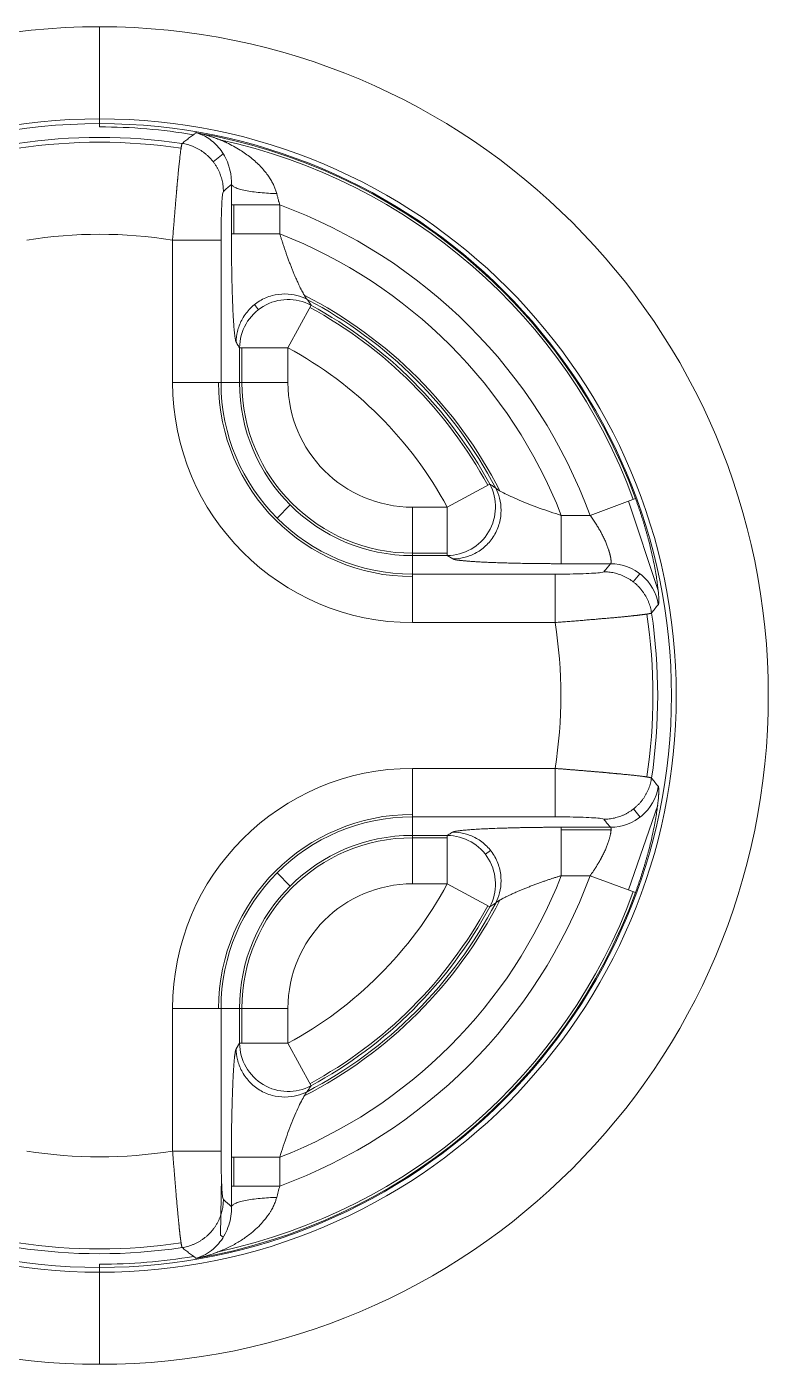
# Model space of a CAD drawing. Header units: millimetres. Extents: x 409 to 1151, y 1574 to 2099.
# Drawn here: x 590.36 to 598.08, y 1933.91 to 1947.83 of the extents above; entities that cross this region are included whole.
import ezdxf

# ---------------------------------------------------------------- set-up
doc = ezdxf.new("R2010")
doc.units = ezdxf.units.MM
doc.layers.add('core', color=7, linetype='Continuous', lineweight=20)

msp = doc.modelspace()

# ---------------------------------------------------------------- linework, layer by layer
at = {"layer": 'core', "linetype": 'Continuous'}
for p, q in [((591.12, 1946.818), (591.12, 1947.826)), ((591.12, 1946.818), (591.12, 1946.784)), ((592.302, 1946.422), (592.406, 1946.504)), ((592.491, 1945.972), (592.491, 1945.671)), ((592.516, 1945.972), (592.516, 1945.671)), ((592.995, 1945.972), (592.995, 1945.671)), ((592.491, 1945.671), (592.995, 1945.671)), ((591.879, 1944.123), (591.879, 1945.607)), ((592.383, 1944.123), (592.383, 1945.607)), ((592.733, 1944.936), (592.772, 1944.882)), ((593.32, 1944.929), (593.08, 1944.486)), ((592.576, 1944.486), (592.576, 1944.123)), ((592.576, 1944.486), (593.08, 1944.486)), ((592.601, 1944.123), (592.601, 1944.486)), ((593.08, 1944.486), (593.08, 1944.123)), ((592.383, 1944.123), (591.879, 1944.123)), ((592.383, 1944.123), (592.576, 1944.123)), ((592.576, 1944.123), (593.08, 1944.123)), ((595.181, 1943.067), (594.738, 1942.827)), ((593.103, 1942.85), (592.966, 1942.714)), ((596.697, 1942.916), (596.224, 1942.742)), ((596.624, 1942.889), (596.933, 1941.96)), ((594.376, 1942.827), (594.738, 1942.827)), ((594.376, 1942.323), (594.376, 1942.827)), ((594.738, 1942.323), (594.738, 1942.827)), ((596.224, 1942.742), (595.924, 1942.742)), ((594.738, 1942.348), (594.376, 1942.348)), ((594.376, 1942.323), (594.738, 1942.323)), ((594.376, 1942.13), (594.376, 1942.323)), ((594.796, 1942.289), (594.738, 1942.323)), ((595.924, 1942.239), (596.437, 1942.239)), ((594.376, 1941.626), (594.376, 1942.13)), ((595.86, 1942.13), (594.376, 1942.13)), ((596.742, 1942.135), (596.674, 1942.049)), ((595.86, 1941.626), (594.376, 1941.626)), ((594.376, 1940.109), (595.86, 1940.109)), ((594.376, 1939.605), (594.376, 1940.109)), ((596.928, 1939.725), (596.623, 1938.846)), ((596.676, 1939.687), (596.745, 1939.602)), ((594.376, 1939.605), (595.86, 1939.605)), ((594.376, 1939.605), (594.376, 1939.412)), ((594.738, 1939.412), (594.376, 1939.412)), ((594.376, 1939.412), (594.376, 1938.908)), ((594.376, 1939.387), (594.738, 1939.387)), ((594.738, 1939.412), (594.738, 1938.908)), ((596.437, 1939.496), (595.924, 1939.496)), ((595.924, 1939.496), (595.924, 1938.992)), ((596.443, 1939.471), (595.924, 1939.471)), ((595.189, 1939.254), (595.135, 1939.215)), ((593.103, 1938.885), (592.966, 1939.021)), ((596.224, 1938.992), (595.924, 1938.992)), ((596.697, 1938.819), (596.224, 1938.992)), ((594.738, 1938.908), (594.376, 1938.908)), ((595.181, 1938.668), (594.738, 1938.908)), ((591.879, 1937.612), (592.383, 1937.612)), ((591.879, 1936.127), (591.879, 1937.612)), ((592.383, 1937.612), (592.576, 1937.612)), ((592.383, 1936.127), (592.383, 1937.612)), ((592.576, 1937.612), (593.08, 1937.612)), ((592.576, 1937.612), (592.576, 1937.249)), ((592.601, 1937.249), (592.601, 1937.612)), ((593.08, 1937.612), (593.08, 1937.249)), ((592.541, 1937.192), (592.576, 1937.249)), ((592.576, 1937.249), (593.08, 1937.249)), ((593.32, 1936.806), (593.08, 1937.249)), ((592.491, 1935.763), (592.491, 1936.064)), ((592.516, 1936.064), (592.516, 1935.763)), ((592.995, 1935.763), (592.995, 1936.064)), ((592.387, 1935.865), (592.379, 1935.252)), ((592.406, 1935.231), (592.379, 1935.252)), ((591.12, 1934.951), (591.12, 1934.916)), ((591.12, 1933.909), (591.12, 1934.916))]:
    msp.add_line(p, q, dxfattribs=at)
for centre, radius, start, end in [((591.12, 1940.867), 6.959, 90, 270), ((591.12, 1940.867), 6.959, 270, 90), ((591.12, 1940.867), 6.001, 90, 270), ((591.12, 1940.867), 5.951, 90, 270), ((591.12, 1940.867), 6.001, 270, 90), ((591.12, 1940.867), 5.951, 270, 90), ((591.12, 1940.867), 5.917, 80.5098, 90), ((591.12, 1940.867), 5.808, 81.5011, 98.4989), ((591.12, 1940.867), 5.758, 81.5364, 98.4636), ((591.12, 1940.867), 5.942, 20.1702, 80.2862), ((591.12, 1940.867), 5.917, 20.1702, 77.7933), ((591.12, 1940.867), 5.438, 20.1701, 69.8298), ((591.12, 1940.867), 4.8, 80.9044, 99.0956), ((591.12, 1940.867), 5.157, 21.3215, 68.6785), ((591.12, 1940.867), 4.678, 27.0737, 62.927), ((591.12, 1940.867), 4.653, 27.6442, 62.3558), ((591.12, 1940.867), 4.593, 28.441, 61.559), ((591.12, 1940.867), 4.618, 28.441, 61.559), ((591.12, 1940.867), 4.115, 28.441, 61.559), ((594.376, 1944.123), 2.497, 180, 270), ((594.376, 1944.123), 2.018, 180, 270), ((594.376, 1944.123), 1.993, 180, 270), ((594.376, 1944.123), 1.8, 180, 270), ((594.376, 1944.123), 1.775, 180, 270), ((594.376, 1944.123), 1.296, 180, 270), ((591.12, 1940.867), 4.8, 350.9044, 9.0956), ((591.12, 1940.867), 5.758, 351.5364, 8.4636), ((591.12, 1940.867), 5.808, 351.5011, 8.4989), ((594.376, 1937.612), 2.497, 90, 180), ((594.376, 1937.612), 2.018, 90, 180), ((594.376, 1937.612), 1.993, 90, 180), ((594.376, 1937.612), 1.8, 90, 180), ((594.376, 1937.612), 1.775, 90, 180), ((591.12, 1940.867), 5.157, 291.3215, 338.6785), ((591.12, 1940.867), 5.438, 290.1702, 339.8298), ((591.12, 1940.867), 5.942, 279.7138, 339.8298), ((591.12, 1940.867), 5.917, 282.2055, 339.8298), ((594.376, 1937.612), 1.296, 90, 180), ((591.12, 1940.867), 4.115, 298.441, 331.559), ((591.12, 1940.867), 4.678, 297.0737, 332.927), ((591.12, 1940.867), 4.653, 297.6442, 332.3558), ((591.12, 1940.867), 4.593, 298.441, 331.559), ((591.12, 1940.867), 4.618, 298.441, 331.559), ((591.12, 1940.867), 4.8, 260.9044, 279.0956), ((591.12, 1940.867), 5.808, 261.5011, 278.4989), ((591.12, 1940.867), 5.758, 261.5364, 278.4636), ((591.12, 1940.867), 5.917, 270, 279.4902)]:
    msp.add_arc(centre, radius, start, end, dxfattribs=at)
for centre, major_axis, ratio, start_param, end_param in [((592.995, 1945.972), (-0.505, 0), 0.000004, 0.052369, 1.570796), ((593.08, 1944.486), (-0.433, -0.258), 0.994797, 3.681093, 5.743685), ((594.738, 1942.827), (0.258, 0.433), 0.994797, 3.681093, 5.743685), ((596.437, 1941.735), (-0.384, 0.327), 0.997643, 4.009004, 5.415774), ((596.437, 1940), (-0.384, -0.327), 0.997643, 0.867412, 2.274181), ((594.738, 1938.908), (-0.258, 0.433), 0.994797, 3.681093, 5.743685), ((593.08, 1937.249), (0.433, -0.258), 0.994797, 3.681093, 5.743685), ((592.995, 1935.763), (0.505, 0), 0.000009, 1.5708, 3.141593)]:
    msp.add_ellipse(centre, major_axis=major_axis, ratio=ratio, start_param=start_param, end_param=end_param, dxfattribs=at)
for points, degree, knots in [([(591.879, 1945.607), (591.879, 1945.613), (591.88, 1945.623), (591.881, 1945.638), (591.883, 1945.654), (591.884, 1945.669), (591.885, 1945.684), (591.886, 1945.7), (591.887, 1945.715), (591.889, 1945.73), (591.89, 1945.745), (591.891, 1945.76), (591.892, 1945.775), (591.894, 1945.79), (591.895, 1945.804), (591.896, 1945.819), (591.897, 1945.833), (591.898, 1945.848), (591.899, 1945.862), (591.901, 1945.877), (591.902, 1945.891), (591.903, 1945.905), (591.904, 1945.919), (591.905, 1945.933), (591.906, 1945.947), (591.908, 1945.96), (591.909, 1945.974), (591.91, 1945.987), (591.911, 1946.001), (591.912, 1946.014), (591.913, 1946.027), (591.914, 1946.04), (591.916, 1946.053), (591.917, 1946.066), (591.918, 1946.078), (591.919, 1946.091), (591.92, 1946.103), (591.921, 1946.115), (591.922, 1946.127), (591.923, 1946.139), (591.924, 1946.151), (591.925, 1946.163), (591.926, 1946.175), (591.927, 1946.186), (591.928, 1946.197), (591.929, 1946.208), (591.93, 1946.219), (591.931, 1946.23), (591.932, 1946.241), (591.933, 1946.251), (591.934, 1946.262), (591.935, 1946.272), (591.936, 1946.282), (591.937, 1946.292), (591.938, 1946.306), (591.94, 1946.325), (591.942, 1946.346), (591.944, 1946.368), (591.947, 1946.388), (591.949, 1946.408), (591.951, 1946.426), (591.953, 1946.444), (591.954, 1946.462), (591.956, 1946.478), (591.958, 1946.493), (591.96, 1946.508), (591.962, 1946.522), (591.963, 1946.535), (591.965, 1946.546), (591.967, 1946.557), (591.968, 1946.567), (591.97, 1946.576), (591.971, 1946.584), (591.973, 1946.592), (591.974, 1946.598), (591.975, 1946.603), (591.976, 1946.607), (591.977, 1946.61), (591.978, 1946.611), (591.978, 1946.612)], 3, [0, 0, 0, 0, 0.010117, 0.020209, 0.030276, 0.040317, 0.050332, 0.060322, 0.070286, 0.080225, 0.090138, 0.100026, 0.109888, 0.119725, 0.129536, 0.139322, 0.149082, 0.158816, 0.168525, 0.178209, 0.187867, 0.197499, 0.207106, 0.216687, 0.226243, 0.235774, 0.245278, 0.254758, 0.264211, 0.273639, 0.283042, 0.292419, 0.301771, 0.311097, 0.320397, 0.329672, 0.338922, 0.348146, 0.357344, 0.366517, 0.375665, 0.384787, 0.393883, 0.402954, 0.412, 0.42102, 0.430014, 0.438984, 0.447927, 0.456845, 0.465738, 0.474606, 0.483448, 0.492264, 0.501055, 0.521746, 0.542444, 0.56315, 0.583864, 0.604586, 0.625317, 0.646055, 0.666801, 0.687557, 0.70832, 0.729093, 0.749874, 0.770665, 0.791464, 0.812273, 0.833092, 0.85392, 0.874758, 0.895606, 0.916464, 0.937332, 0.958211, 0.9791, 1, 1, 1, 1]), ([(591.978, 1946.612), (591.991, 1946.622), (592.017, 1946.642), (592.056, 1946.673), (592.082, 1946.693), (592.096, 1946.703)], 3, [0, 0, 0, 0, 0.331156, 0.664489, 1, 1, 1, 1]), ([(592.123, 1946.724), (592.169, 1946.711), (592.213, 1946.691), (592.276, 1946.649), (592.296, 1946.633), (592.335, 1946.597), (592.353, 1946.577), (592.388, 1946.533), (592.404, 1946.509), (592.433, 1946.456), (592.447, 1946.428), (592.469, 1946.367), (592.478, 1946.333), (592.487, 1946.28), (592.489, 1946.262), (592.492, 1946.225), (592.493, 1946.205), (592.492, 1946.186)], 3, [0, 0, 0, 0, 0.25, 0.25, 0.375, 0.375, 0.5, 0.5, 0.625, 0.625, 0.75, 0.75, 0.875, 0.875, 0.9375, 0.9375, 1, 1, 1, 1]), ([(592.123, 1946.724), (592.129, 1946.723), (592.141, 1946.72), (592.159, 1946.716), (592.177, 1946.712), (592.195, 1946.708), (592.212, 1946.703), (592.228, 1946.699), (592.244, 1946.694), (592.26, 1946.689), (592.275, 1946.684), (592.29, 1946.68), (592.304, 1946.675), (592.318, 1946.67), (592.332, 1946.665), (592.345, 1946.66), (592.358, 1946.655), (592.37, 1946.651), (592.382, 1946.646), (592.393, 1946.641), (592.404, 1946.636), (592.415, 1946.632), (592.425, 1946.627), (592.435, 1946.623), (592.489, 1946.598), (592.577, 1946.549), (592.677, 1946.479), (592.746, 1946.42), (592.793, 1946.374), (592.833, 1946.329), (592.863, 1946.291), (592.883, 1946.263), (592.895, 1946.243), (592.907, 1946.223), (592.918, 1946.204), (592.928, 1946.185), (592.936, 1946.165), (592.944, 1946.146), (592.951, 1946.128), (592.957, 1946.109), (592.961, 1946.097), (592.963, 1946.091)], 3, [0, 0, 0, 0, 0.017984, 0.03559, 0.052816, 0.069662, 0.086128, 0.102214, 0.11792, 0.133245, 0.148191, 0.162755, 0.17694, 0.190744, 0.204168, 0.217212, 0.229876, 0.24216, 0.254065, 0.26559, 0.276736, 0.287504, 0.297892, 0.307902, 0.317534, 0.463593, 0.587399, 0.651004, 0.710073, 0.764693, 0.814969, 0.836071, 0.856556, 0.876436, 0.895726, 0.914442, 0.932598, 0.950213, 0.967305, 0.983894, 1, 1, 1, 1]), ([(592.492, 1946.186), (592.494, 1946.18), (592.498, 1946.175), (592.511, 1946.164), (592.52, 1946.158), (592.544, 1946.147), (592.559, 1946.142), (592.594, 1946.132), (592.614, 1946.127), (592.659, 1946.118), (592.684, 1946.113), (592.736, 1946.106), (592.763, 1946.103), (592.82, 1946.098), (592.849, 1946.096), (592.906, 1946.092), (592.935, 1946.091), (592.963, 1946.091)], 3, [0, 0, 0, 0, 0.125, 0.125, 0.25, 0.25, 0.375, 0.375, 0.5, 0.5, 0.625, 0.625, 0.75, 0.75, 0.875, 0.875, 1, 1, 1, 1]), ([(592.963, 1946.091), (592.964, 1946.086), (592.966, 1946.078), (592.969, 1946.065), (592.973, 1946.053), (592.976, 1946.039), (592.98, 1946.026), (592.983, 1946.013), (592.987, 1945.999), (592.991, 1945.986), (592.994, 1945.976), (592.995, 1945.972)], 3, [0, 0, 0, 0, 0.105692, 0.212739, 0.32114, 0.430898, 0.54201, 0.654477, 0.768298, 0.883473, 1, 1, 1, 1]), ([(592.491, 1945.671), (592.491, 1945.665), (592.491, 1945.654), (592.491, 1945.636), (592.491, 1945.618), (592.491, 1945.599), (592.491, 1945.581), (592.492, 1945.562), (592.492, 1945.544), (592.492, 1945.525), (592.492, 1945.506), (592.492, 1945.487), (592.492, 1945.468), (592.492, 1945.448), (592.493, 1945.429), (592.493, 1945.409), (592.493, 1945.389), (592.493, 1945.37), (592.494, 1945.35), (592.494, 1945.33), (592.494, 1945.31), (592.495, 1945.29), (592.495, 1945.269), (592.496, 1945.24), (592.496, 1945.199), (592.498, 1945.145), (592.499, 1945.087), (592.502, 1945.015), (592.504, 1944.946), (592.507, 1944.871), (592.511, 1944.803), (592.515, 1944.737), (592.519, 1944.683), (592.523, 1944.648), (592.525, 1944.626), (592.527, 1944.612), (592.528, 1944.599), (592.53, 1944.588), (592.532, 1944.578), (592.533, 1944.569), (592.535, 1944.562), (592.537, 1944.555), (592.538, 1944.55), (592.54, 1944.546), (592.541, 1944.544), (592.541, 1944.543)], 3, [0, 0, 0, 0, 0.010932, 0.021974, 0.033127, 0.044391, 0.055766, 0.067254, 0.078853, 0.090566, 0.102392, 0.114331, 0.126383, 0.13855, 0.15083, 0.163225, 0.175733, 0.188355, 0.20109, 0.213939, 0.2269, 0.239974, 0.25316, 0.266459, 0.299006, 0.335349, 0.375499, 0.419468, 0.491722, 0.531461, 0.602646, 0.667547, 0.726146, 0.778441, 0.800301, 0.821823, 0.843004, 0.863838, 0.884326, 0.90447, 0.92427, 0.943726, 0.962834, 0.981594, 1, 1, 1, 1]), ([(592.995, 1945.671), (592.996, 1945.667), (592.999, 1945.657), (593.004, 1945.643), (593.008, 1945.629), (593.013, 1945.614), (593.018, 1945.598), (593.023, 1945.583), (593.028, 1945.567), (593.033, 1945.55), (593.039, 1945.534), (593.045, 1945.517), (593.05, 1945.499), (593.057, 1945.482), (593.063, 1945.464), (593.069, 1945.446), (593.079, 1945.421), (593.09, 1945.388), (593.105, 1945.35), (593.12, 1945.312), (593.135, 1945.276), (593.149, 1945.241), (593.165, 1945.205), (593.181, 1945.169), (593.197, 1945.134), (593.212, 1945.104), (593.225, 1945.078), (593.235, 1945.059), (593.242, 1945.045), (593.248, 1945.035), (593.253, 1945.026), (593.258, 1945.018), (593.262, 1945.011), (593.266, 1945.005), (593.27, 1945), (593.273, 1944.995), (593.276, 1944.992), (593.278, 1944.99), (593.279, 1944.989)], 3, [0, 0, 0, 0, 0.015224, 0.030904, 0.04704, 0.063631, 0.080676, 0.098173, 0.116121, 0.134519, 0.153366, 0.17266, 0.1924, 0.212585, 0.233212, 0.254281, 0.27579, 0.322668, 0.369525, 0.416363, 0.463142, 0.508587, 0.55272, 0.609688, 0.662683, 0.711784, 0.757072, 0.798631, 0.820892, 0.84263, 0.86386, 0.884604, 0.904879, 0.924707, 0.94411, 0.96311, 0.981732, 1, 1, 1, 1]), ([(592.541, 1944.543), (592.542, 1944.579), (592.546, 1944.617), (592.564, 1944.695), (592.578, 1944.735), (592.619, 1944.812), (592.645, 1944.85), (592.708, 1944.918), (592.745, 1944.948), (592.826, 1944.997), (592.87, 1945.016), (592.959, 1945.04), (593.005, 1945.046), (593.092, 1945.046), (593.134, 1945.04), (593.212, 1945.02), (593.247, 1945.006), (593.279, 1944.989)], 3, [0, 0, 0, 0, 0.125, 0.125, 0.25, 0.25, 0.375, 0.375, 0.5, 0.5, 0.625, 0.625, 0.75, 0.75, 0.875, 0.875, 1, 1, 1, 1]), ([(595.242, 1943.026), (595.258, 1942.995), (595.272, 1942.959), (595.292, 1942.882), (595.298, 1942.839), (595.298, 1942.752), (595.293, 1942.707), (595.268, 1942.617), (595.249, 1942.573), (595.201, 1942.492), (595.17, 1942.455), (595.102, 1942.392), (595.065, 1942.366), (594.987, 1942.326), (594.947, 1942.311), (594.869, 1942.293), (594.831, 1942.289), (594.796, 1942.289)], 3, [0, 0, 0, 0, 0.125, 0.125, 0.25, 0.25, 0.375, 0.375, 0.5, 0.5, 0.625, 0.625, 0.75, 0.75, 0.875, 0.875, 1, 1, 1, 1]), ([(595.924, 1942.742), (595.847, 1942.765), (595.77, 1942.791), (595.622, 1942.844), (595.551, 1942.872), (595.424, 1942.927), (595.367, 1942.953), (595.302, 1942.987), (595.284, 1942.997), (595.256, 1943.014), (595.247, 1943.021), (595.242, 1943.026)], 3, [0, 0, 0, 0, 0.25, 0.25, 0.5, 0.5, 0.75, 0.75, 0.875, 0.875, 1, 1, 1, 1]), ([(596.697, 1942.916), (596.699, 1942.911), (596.703, 1942.899), (596.71, 1942.882), (596.716, 1942.865), (596.722, 1942.848), (596.728, 1942.831), (596.733, 1942.814), (596.739, 1942.798), (596.745, 1942.781), (596.75, 1942.764), (596.756, 1942.747), (596.761, 1942.731), (596.766, 1942.714), (596.772, 1942.698), (596.777, 1942.681), (596.782, 1942.665), (596.787, 1942.648), (596.792, 1942.632), (596.797, 1942.616), (596.801, 1942.599), (596.806, 1942.583), (596.811, 1942.567), (596.815, 1942.551), (596.819, 1942.535), (596.824, 1942.519), (596.828, 1942.503), (596.839, 1942.46), (596.857, 1942.392), (596.877, 1942.301), (596.894, 1942.216), (596.909, 1942.139), (596.92, 1942.069), (596.928, 1942.007), (596.934, 1941.953), (596.937, 1941.917), (596.939, 1941.895), (596.939, 1941.883), (596.94, 1941.872), (596.94, 1941.862), (596.94, 1941.852), (596.94, 1941.844), (596.939, 1941.837), (596.939, 1941.831), (596.938, 1941.825), (596.937, 1941.821), (596.936, 1941.818), (596.935, 1941.817), (596.935, 1941.816)], 3, [0, 0, 0, 0, 0.011123, 0.022206, 0.033249, 0.044254, 0.055225, 0.066161, 0.077067, 0.087942, 0.09879, 0.109613, 0.120412, 0.13119, 0.141948, 0.152689, 0.163415, 0.174127, 0.184829, 0.195521, 0.206206, 0.216887, 0.227565, 0.238242, 0.248922, 0.259604, 0.270293, 0.280989, 0.346478, 0.410648, 0.474058, 0.537288, 0.597477, 0.656618, 0.715277, 0.774033, 0.79321, 0.812255, 0.831188, 0.850029, 0.8688, 0.887521, 0.906214, 0.9249, 0.9436, 0.962336, 0.981129, 1, 1, 1, 1]), ([(595.924, 1942.742), (595.924, 1942.711), (595.924, 1942.679), (595.924, 1942.616), (595.924, 1942.585), (595.924, 1942.526), (595.924, 1942.497), (595.924, 1942.444), (595.924, 1942.418), (595.924, 1942.372), (595.924, 1942.351), (595.924, 1942.314), (595.924, 1942.298), (595.924, 1942.271), (595.924, 1942.26), (595.924, 1942.245), (595.924, 1942.24), (595.924, 1942.239)], 3, [0, 0, 0, 0, 0.125, 0.125, 0.25, 0.25, 0.375, 0.375, 0.5, 0.5, 0.625, 0.625, 0.75, 0.75, 0.875, 0.875, 1, 1, 1, 1]), ([(596.437, 1942.239), (596.438, 1942.239), (596.438, 1942.239), (596.439, 1942.24), (596.44, 1942.241), (596.44, 1942.242), (596.441, 1942.244), (596.442, 1942.245), (596.442, 1942.247), (596.442, 1942.249), (596.443, 1942.251), (596.443, 1942.254), (596.443, 1942.256), (596.443, 1942.259), (596.443, 1942.262), (596.443, 1942.265), (596.443, 1942.268), (596.443, 1942.271), (596.442, 1942.274), (596.442, 1942.278), (596.442, 1942.282), (596.441, 1942.286), (596.441, 1942.29), (596.44, 1942.294), (596.439, 1942.298), (596.439, 1942.302), (596.438, 1942.307), (596.437, 1942.311), (596.436, 1942.316), (596.435, 1942.321), (596.434, 1942.326), (596.432, 1942.331), (596.431, 1942.336), (596.43, 1942.341), (596.428, 1942.347), (596.427, 1942.352), (596.425, 1942.358), (596.424, 1942.363), (596.422, 1942.369), (596.42, 1942.375), (596.418, 1942.38), (596.413, 1942.396), (596.404, 1942.422), (596.388, 1942.462), (596.369, 1942.503), (596.352, 1942.538), (596.338, 1942.564), (596.328, 1942.583), (596.317, 1942.602), (596.305, 1942.621), (596.293, 1942.641), (596.281, 1942.661), (596.267, 1942.681), (596.254, 1942.701), (596.239, 1942.722), (596.229, 1942.736), (596.224, 1942.742)], 3, [0, 0, 0, 0, 0.012509, 0.024954, 0.037337, 0.049657, 0.061915, 0.074111, 0.086247, 0.098323, 0.110339, 0.122296, 0.134195, 0.146036, 0.15782, 0.169548, 0.18122, 0.192837, 0.2044, 0.215909, 0.227365, 0.238768, 0.250121, 0.261422, 0.272673, 0.283876, 0.295029, 0.306135, 0.317194, 0.328206, 0.339173, 0.350096, 0.360975, 0.371811, 0.382605, 0.393357, 0.404069, 0.414742, 0.425376, 0.435972, 0.446532, 0.457055, 0.519489, 0.58227, 0.645586, 0.709621, 0.736591, 0.763992, 0.791835, 0.820131, 0.848892, 0.878127, 0.907846, 0.938059, 0.968774, 1, 1, 1, 1]), ([(595.924, 1942.239), (595.706, 1942.239), (595.295, 1942.247), (595.136, 1942.254), (594.984, 1942.262), (594.894, 1942.271), (594.811, 1942.279), (594.796, 1942.289)], 2, [0, 0, 0, 0.25, 0.5, 0.5, 0.75, 0.75, 1, 1, 1]), ([(595.86, 1941.626), (595.86, 1941.658), (595.86, 1941.69), (595.86, 1941.753), (595.86, 1941.784), (595.86, 1941.843), (595.86, 1941.871), (595.86, 1941.925), (595.86, 1941.95), (595.86, 1941.997), (595.86, 1942.018), (595.86, 1942.055), (595.86, 1942.071), (595.86, 1942.098), (595.86, 1942.108), (595.86, 1942.124), (595.86, 1942.128), (595.86, 1942.13)], 3, [0, 0, 0, 0, 0.125, 0.125, 0.25, 0.25, 0.375, 0.375, 0.5, 0.5, 0.625, 0.625, 0.75, 0.75, 0.875, 0.875, 1, 1, 1, 1]), ([(596.864, 1941.726), (596.864, 1941.726), (596.864, 1941.725), (596.862, 1941.725), (596.861, 1941.724), (596.86, 1941.724), (596.858, 1941.723), (596.856, 1941.723), (596.854, 1941.722), (596.852, 1941.722), (596.85, 1941.721), (596.847, 1941.721), (596.844, 1941.72), (596.841, 1941.719), (596.838, 1941.719), (596.834, 1941.718), (596.831, 1941.717), (596.827, 1941.717), (596.823, 1941.716), (596.818, 1941.715), (596.814, 1941.715), (596.809, 1941.714), (596.804, 1941.713), (596.799, 1941.713), (596.794, 1941.712), (596.789, 1941.711), (596.783, 1941.71), (596.777, 1941.71), (596.771, 1941.709), (596.765, 1941.708), (596.759, 1941.707), (596.752, 1941.706), (596.745, 1941.706), (596.738, 1941.705), (596.731, 1941.704), (596.724, 1941.703), (596.717, 1941.702), (596.709, 1941.701), (596.701, 1941.7), (596.693, 1941.7), (596.685, 1941.699), (596.677, 1941.698), (596.668, 1941.697), (596.66, 1941.696), (596.651, 1941.695), (596.642, 1941.694), (596.633, 1941.693), (596.624, 1941.692), (596.614, 1941.691), (596.605, 1941.69), (596.595, 1941.689), (596.585, 1941.688), (596.575, 1941.687), (596.565, 1941.686), (596.551, 1941.685), (596.534, 1941.683), (596.514, 1941.681), (596.492, 1941.679), (596.47, 1941.677), (596.448, 1941.675), (596.424, 1941.673), (596.401, 1941.671), (596.376, 1941.669), (596.352, 1941.667), (596.326, 1941.665), (596.3, 1941.662), (596.274, 1941.66), (596.247, 1941.658), (596.219, 1941.656), (596.191, 1941.653), (596.163, 1941.651), (596.134, 1941.648), (596.105, 1941.646), (596.075, 1941.644), (596.046, 1941.641), (596.015, 1941.639), (595.985, 1941.636), (595.954, 1941.634), (595.923, 1941.631), (595.892, 1941.629), (595.871, 1941.627), (595.86, 1941.626)], 3, [0, 0, 0, 0, 0.009465, 0.018927, 0.028387, 0.037845, 0.047301, 0.056755, 0.066207, 0.075657, 0.085104, 0.09455, 0.103993, 0.113435, 0.122874, 0.132312, 0.141747, 0.151181, 0.160613, 0.170042, 0.17947, 0.188896, 0.198319, 0.207741, 0.217162, 0.22658, 0.235996, 0.245411, 0.254824, 0.264235, 0.273644, 0.283051, 0.292457, 0.301861, 0.311263, 0.320663, 0.330062, 0.339459, 0.348854, 0.358248, 0.36764, 0.37703, 0.386419, 0.395806, 0.405192, 0.414575, 0.423958, 0.433338, 0.442718, 0.452095, 0.461471, 0.470846, 0.480219, 0.48959, 0.49896, 0.516904, 0.534954, 0.55311, 0.571372, 0.589739, 0.608213, 0.626793, 0.645479, 0.664272, 0.68317, 0.702175, 0.721286, 0.740503, 0.759827, 0.779256, 0.798793, 0.818435, 0.838184, 0.858039, 0.878, 0.898068, 0.918242, 0.938522, 0.958908, 0.979401, 1, 1, 1, 1]), ([(595.86, 1940.109), (595.865, 1940.108), (595.876, 1940.107), (595.891, 1940.106), (595.906, 1940.105), (595.922, 1940.104), (595.937, 1940.103), (595.952, 1940.101), (595.967, 1940.1), (595.982, 1940.099), (595.997, 1940.098), (596.012, 1940.096), (596.027, 1940.095), (596.042, 1940.094), (596.057, 1940.093), (596.072, 1940.092), (596.086, 1940.09), (596.101, 1940.089), (596.115, 1940.088), (596.129, 1940.087), (596.143, 1940.086), (596.158, 1940.085), (596.172, 1940.083), (596.185, 1940.082), (596.199, 1940.081), (596.213, 1940.08), (596.226, 1940.079), (596.24, 1940.078), (596.253, 1940.076), (596.267, 1940.075), (596.28, 1940.074), (596.293, 1940.073), (596.306, 1940.072), (596.318, 1940.071), (596.331, 1940.07), (596.343, 1940.069), (596.356, 1940.068), (596.368, 1940.067), (596.38, 1940.066), (596.392, 1940.065), (596.404, 1940.063), (596.416, 1940.062), (596.427, 1940.061), (596.439, 1940.06), (596.45, 1940.059), (596.461, 1940.058), (596.472, 1940.057), (596.483, 1940.056), (596.493, 1940.055), (596.504, 1940.054), (596.514, 1940.053), (596.525, 1940.052), (596.535, 1940.052), (596.545, 1940.051), (596.559, 1940.049), (596.577, 1940.047), (596.599, 1940.045), (596.62, 1940.043), (596.641, 1940.041), (596.66, 1940.039), (596.679, 1940.037), (596.697, 1940.035), (596.714, 1940.033), (596.731, 1940.031), (596.746, 1940.029), (596.761, 1940.028), (596.774, 1940.026), (596.787, 1940.024), (596.799, 1940.022), (596.81, 1940.021), (596.82, 1940.019), (596.829, 1940.018), (596.837, 1940.016), (596.844, 1940.015), (596.85, 1940.014), (596.855, 1940.012), (596.859, 1940.011), (596.862, 1940.01), (596.864, 1940.009), (596.864, 1940.009)], 3, [0, 0, 0, 0, 0.010117, 0.020209, 0.030276, 0.040317, 0.050332, 0.060322, 0.070286, 0.080225, 0.090138, 0.100026, 0.109888, 0.119725, 0.129536, 0.139322, 0.149082, 0.158816, 0.168525, 0.178209, 0.187867, 0.197499, 0.207106, 0.216687, 0.226243, 0.235774, 0.245278, 0.254758, 0.264211, 0.273639, 0.283042, 0.292419, 0.301771, 0.311097, 0.320397, 0.329672, 0.338922, 0.348146, 0.357344, 0.366517, 0.375665, 0.384787, 0.393883, 0.402954, 0.412, 0.42102, 0.430014, 0.438984, 0.447927, 0.456845, 0.465738, 0.474606, 0.483448, 0.492264, 0.501055, 0.521746, 0.542444, 0.56315, 0.583864, 0.604586, 0.625317, 0.646055, 0.666801, 0.687557, 0.70832, 0.729093, 0.749874, 0.770665, 0.791464, 0.812273, 0.833092, 0.85392, 0.874758, 0.895606, 0.916464, 0.937332, 0.958211, 0.9791, 1, 1, 1, 1]), ([(596.935, 1939.919), (596.935, 1939.919), (596.935, 1939.918), (596.936, 1939.917), (596.937, 1939.915), (596.937, 1939.913), (596.938, 1939.911), (596.938, 1939.909), (596.938, 1939.906), (596.939, 1939.903), (596.939, 1939.9), (596.939, 1939.896), (596.94, 1939.893), (596.94, 1939.889), (596.94, 1939.884), (596.94, 1939.88), (596.94, 1939.875), (596.94, 1939.87), (596.94, 1939.864), (596.939, 1939.859), (596.939, 1939.853), (596.939, 1939.847), (596.939, 1939.84), (596.938, 1939.833), (596.937, 1939.815), (596.934, 1939.782), (596.928, 1939.728), (596.92, 1939.666), (596.909, 1939.596), (596.894, 1939.518), (596.877, 1939.434), (596.857, 1939.343), (596.838, 1939.269), (596.824, 1939.216), (596.815, 1939.184), (596.806, 1939.152), (596.797, 1939.119), (596.787, 1939.087), (596.777, 1939.054), (596.766, 1939.021), (596.756, 1938.987), (596.745, 1938.954), (596.733, 1938.921), (596.722, 1938.887), (596.71, 1938.853), (596.701, 1938.83), (596.697, 1938.819)], 3, [0, 0, 0, 0, 0.009865, 0.019706, 0.029527, 0.039331, 0.04912, 0.058897, 0.068666, 0.078429, 0.08819, 0.097951, 0.107716, 0.117487, 0.127268, 0.137062, 0.146872, 0.1567, 0.166551, 0.176425, 0.186328, 0.196261, 0.206228, 0.216231, 0.226273, 0.284969, 0.343587, 0.402706, 0.462889, 0.526104, 0.589505, 0.653672, 0.719163, 0.740525, 0.761867, 0.783203, 0.804553, 0.825931, 0.847356, 0.868844, 0.890411, 0.912074, 0.933848, 0.95575, 0.977796, 1, 1, 1, 1]), ([(596.366, 1939.58), (596.374, 1939.57), (596.391, 1939.551), (596.415, 1939.523), (596.43, 1939.505), (596.437, 1939.496)], 3, [0, 0, 0, 0, 0.333382, 0.666764, 1, 1, 1, 1]), ([(595.924, 1939.496), (595.918, 1939.496), (595.906, 1939.496), (595.888, 1939.496), (595.87, 1939.496), (595.852, 1939.496), (595.834, 1939.496), (595.815, 1939.496), (595.796, 1939.496), (595.777, 1939.496), (595.759, 1939.496), (595.739, 1939.496), (595.72, 1939.495), (595.701, 1939.495), (595.681, 1939.495), (595.662, 1939.495), (595.642, 1939.495), (595.622, 1939.494), (595.602, 1939.494), (595.582, 1939.494), (595.562, 1939.493), (595.542, 1939.493), (595.522, 1939.493), (595.492, 1939.492), (595.451, 1939.491), (595.398, 1939.49), (595.34, 1939.488), (595.268, 1939.486), (595.199, 1939.483), (595.123, 1939.48), (595.056, 1939.477), (594.989, 1939.472), (594.936, 1939.468), (594.901, 1939.465), (594.879, 1939.462), (594.865, 1939.461), (594.852, 1939.459), (594.841, 1939.457), (594.831, 1939.456), (594.822, 1939.454), (594.814, 1939.453), (594.808, 1939.451), (594.803, 1939.449), (594.798, 1939.448), (594.796, 1939.447), (594.796, 1939.446)], 3, [0, 0, 0, 0, 0.010932, 0.021974, 0.033127, 0.044391, 0.055766, 0.067254, 0.078853, 0.090566, 0.102392, 0.114331, 0.126383, 0.13855, 0.15083, 0.163225, 0.175733, 0.188355, 0.20109, 0.213939, 0.2269, 0.239974, 0.25316, 0.266459, 0.299006, 0.335349, 0.375499, 0.419468, 0.491722, 0.531461, 0.602646, 0.667547, 0.726146, 0.778441, 0.800301, 0.821823, 0.843004, 0.863838, 0.884326, 0.90447, 0.92427, 0.943726, 0.962834, 0.981594, 1, 1, 1, 1]), ([(594.796, 1939.446), (594.831, 1939.446), (594.869, 1939.442), (594.947, 1939.424), (594.987, 1939.409), (595.065, 1939.369), (595.102, 1939.343), (595.17, 1939.28), (595.201, 1939.243), (595.249, 1939.162), (595.268, 1939.118), (595.293, 1939.028), (595.298, 1938.983), (595.298, 1938.896), (595.292, 1938.853), (595.272, 1938.776), (595.258, 1938.74), (595.242, 1938.709)], 3, [0, 0, 0, 0, 0.125, 0.125, 0.25, 0.25, 0.375, 0.375, 0.5, 0.5, 0.625, 0.625, 0.75, 0.75, 0.875, 0.875, 1, 1, 1, 1]), ([(596.224, 1938.992), (596.227, 1938.996), (596.232, 1939.003), (596.24, 1939.014), (596.248, 1939.025), (596.255, 1939.036), (596.262, 1939.047), (596.27, 1939.057), (596.277, 1939.068), (596.283, 1939.078), (596.29, 1939.089), (596.296, 1939.099), (596.303, 1939.11), (596.309, 1939.12), (596.315, 1939.13), (596.321, 1939.14), (596.326, 1939.15), (596.332, 1939.16), (596.337, 1939.17), (596.342, 1939.179), (596.353, 1939.2), (596.369, 1939.232), (596.388, 1939.273), (596.404, 1939.312), (596.414, 1939.341), (596.42, 1939.362), (596.424, 1939.374), (596.428, 1939.386), (596.431, 1939.398), (596.434, 1939.41), (596.436, 1939.42), (596.438, 1939.431), (596.44, 1939.44), (596.441, 1939.449), (596.442, 1939.458), (596.443, 1939.466), (596.443, 1939.472), (596.443, 1939.479), (596.443, 1939.484), (596.442, 1939.489), (596.441, 1939.492), (596.439, 1939.495), (596.438, 1939.496), (596.437, 1939.496)], 3, [0, 0, 0, 0, 0.016565, 0.032979, 0.049244, 0.06536, 0.081329, 0.097152, 0.11283, 0.128365, 0.143758, 0.15901, 0.174123, 0.189099, 0.203938, 0.218643, 0.233215, 0.247656, 0.261967, 0.27615, 0.290207, 0.354106, 0.417377, 0.480203, 0.542774, 0.566208, 0.589826, 0.613638, 0.637653, 0.661881, 0.686331, 0.711011, 0.735931, 0.761098, 0.786521, 0.812207, 0.838164, 0.8644, 0.890922, 0.917736, 0.94485, 0.972269, 1, 1, 1, 1]), ([(595.924, 1938.992), (595.919, 1938.991), (595.91, 1938.988), (595.896, 1938.984), (595.881, 1938.979), (595.866, 1938.975), (595.851, 1938.97), (595.835, 1938.965), (595.819, 1938.96), (595.803, 1938.954), (595.786, 1938.949), (595.769, 1938.943), (595.752, 1938.937), (595.735, 1938.931), (595.717, 1938.925), (595.699, 1938.918), (595.673, 1938.909), (595.641, 1938.897), (595.602, 1938.882), (595.565, 1938.867), (595.528, 1938.853), (595.494, 1938.838), (595.458, 1938.823), (595.422, 1938.807), (595.387, 1938.79), (595.356, 1938.776), (595.33, 1938.763), (595.311, 1938.753), (595.298, 1938.745), (595.288, 1938.74), (595.279, 1938.735), (595.271, 1938.73), (595.264, 1938.725), (595.258, 1938.721), (595.252, 1938.718), (595.248, 1938.714), (595.244, 1938.711), (595.243, 1938.709), (595.242, 1938.709)], 3, [0, 0, 0, 0, 0.015223, 0.030904, 0.04704, 0.06363, 0.080675, 0.098172, 0.11612, 0.134518, 0.153365, 0.17266, 0.1924, 0.212584, 0.233212, 0.254281, 0.27579, 0.322668, 0.369525, 0.416363, 0.463142, 0.508587, 0.55272, 0.609688, 0.662683, 0.711784, 0.757072, 0.798631, 0.820892, 0.842629, 0.86386, 0.884604, 0.904879, 0.924707, 0.94411, 0.96311, 0.981732, 1, 1, 1, 1]), ([(592.491, 1936.064), (592.491, 1936.281), (592.5, 1936.693), (592.507, 1936.852), (592.514, 1937.004), (592.523, 1937.094), (592.532, 1937.177), (592.541, 1937.192)], 2, [0, 0, 0, 0.25, 0.5, 0.5, 0.75, 0.75, 1, 1, 1]), ([(593.279, 1936.746), (593.247, 1936.729), (593.212, 1936.715), (593.134, 1936.695), (593.092, 1936.689), (593.005, 1936.689), (592.959, 1936.695), (592.87, 1936.719), (592.826, 1936.738), (592.745, 1936.787), (592.708, 1936.817), (592.645, 1936.885), (592.619, 1936.923), (592.578, 1937), (592.564, 1937.04), (592.546, 1937.118), (592.542, 1937.156), (592.541, 1937.192)], 3, [0, 0, 0, 0, 0.125, 0.125, 0.25, 0.25, 0.375, 0.375, 0.5, 0.5, 0.625, 0.625, 0.75, 0.75, 0.875, 0.875, 1, 1, 1, 1]), ([(592.995, 1936.064), (593.018, 1936.14), (593.043, 1936.217), (593.097, 1936.365), (593.125, 1936.436), (593.179, 1936.564), (593.206, 1936.621), (593.24, 1936.685), (593.25, 1936.704), (593.267, 1936.731), (593.274, 1936.741), (593.279, 1936.746)], 3, [0, 0, 0, 0, 0.25, 0.25, 0.5, 0.5, 0.75, 0.75, 0.875, 0.875, 1, 1, 1, 1]), ([(591.879, 1936.127), (591.911, 1936.127), (591.943, 1936.127), (592.005, 1936.127), (592.036, 1936.127), (592.096, 1936.127), (592.124, 1936.127), (592.178, 1936.127), (592.203, 1936.127), (592.249, 1936.127), (592.27, 1936.127), (592.308, 1936.127), (592.324, 1936.127), (592.35, 1936.127), (592.361, 1936.127), (592.376, 1936.127), (592.381, 1936.127), (592.383, 1936.127)], 3, [0, 0, 0, 0, 0.125, 0.125, 0.25, 0.25, 0.375, 0.375, 0.5, 0.5, 0.625, 0.625, 0.75, 0.75, 0.875, 0.875, 1, 1, 1, 1]), ([(591.978, 1935.123), (591.978, 1935.124), (591.978, 1935.124), (591.977, 1935.125), (591.977, 1935.126), (591.976, 1935.128), (591.976, 1935.129), (591.975, 1935.131), (591.975, 1935.133), (591.974, 1935.135), (591.974, 1935.138), (591.973, 1935.141), (591.973, 1935.143), (591.972, 1935.147), (591.971, 1935.15), (591.971, 1935.153), (591.97, 1935.157), (591.969, 1935.161), (591.969, 1935.165), (591.968, 1935.169), (591.967, 1935.174), (591.967, 1935.178), (591.966, 1935.183), (591.965, 1935.188), (591.964, 1935.193), (591.964, 1935.199), (591.963, 1935.205), (591.962, 1935.21), (591.961, 1935.216), (591.961, 1935.223), (591.96, 1935.229), (591.959, 1935.235), (591.958, 1935.242), (591.957, 1935.249), (591.956, 1935.256), (591.956, 1935.263), (591.955, 1935.271), (591.954, 1935.279), (591.953, 1935.286), (591.952, 1935.294), (591.951, 1935.302), (591.95, 1935.311), (591.949, 1935.319), (591.949, 1935.328), (591.948, 1935.337), (591.947, 1935.346), (591.946, 1935.355), (591.945, 1935.364), (591.944, 1935.373), (591.943, 1935.383), (591.942, 1935.393), (591.941, 1935.403), (591.94, 1935.413), (591.939, 1935.423), (591.938, 1935.436), (591.936, 1935.453), (591.934, 1935.474), (591.932, 1935.495), (591.93, 1935.517), (591.928, 1935.54), (591.926, 1935.563), (591.924, 1935.587), (591.922, 1935.611), (591.919, 1935.636), (591.917, 1935.661), (591.915, 1935.687), (591.913, 1935.714), (591.91, 1935.741), (591.908, 1935.768), (591.906, 1935.796), (591.903, 1935.825), (591.901, 1935.853), (591.899, 1935.883), (591.896, 1935.912), (591.894, 1935.942), (591.891, 1935.972), (591.889, 1936.003), (591.886, 1936.034), (591.884, 1936.065), (591.881, 1936.096), (591.88, 1936.117), (591.879, 1936.127)], 3, [0, 0, 0, 0, 0.009465, 0.018927, 0.028387, 0.037845, 0.047301, 0.056755, 0.066207, 0.075657, 0.085104, 0.09455, 0.103993, 0.113435, 0.122874, 0.132312, 0.141747, 0.151181, 0.160613, 0.170042, 0.17947, 0.188896, 0.198319, 0.207741, 0.217162, 0.22658, 0.235996, 0.245411, 0.254824, 0.264235, 0.273644, 0.283051, 0.292457, 0.301861, 0.311263, 0.320663, 0.330062, 0.339459, 0.348854, 0.358248, 0.36764, 0.37703, 0.386419, 0.395806, 0.405192, 0.414575, 0.423958, 0.433338, 0.442718, 0.452095, 0.461471, 0.470846, 0.480219, 0.48959, 0.49896, 0.516904, 0.534954, 0.55311, 0.571372, 0.589739, 0.608213, 0.626793, 0.645479, 0.664272, 0.68317, 0.702175, 0.721286, 0.740503, 0.759827, 0.779256, 0.798793, 0.818435, 0.838184, 0.858039, 0.878, 0.898068, 0.918242, 0.938522, 0.958908, 0.979401, 1, 1, 1, 1]), ([(592.995, 1936.064), (592.963, 1936.064), (592.931, 1936.064), (592.869, 1936.064), (592.838, 1936.064), (592.778, 1936.064), (592.75, 1936.064), (592.696, 1936.064), (592.671, 1936.064), (592.625, 1936.064), (592.604, 1936.064), (592.566, 1936.064), (592.55, 1936.064), (592.524, 1936.064), (592.513, 1936.064), (592.498, 1936.064), (592.493, 1936.064), (592.491, 1936.064)], 3, [0, 0, 0, 0, 0.125, 0.125, 0.25, 0.25, 0.375, 0.375, 0.5, 0.5, 0.625, 0.625, 0.75, 0.75, 0.875, 0.875, 1, 1, 1, 1]), ([(592.123, 1935.011), (592.129, 1935.012), (592.141, 1935.015), (592.16, 1935.019), (592.18, 1935.024), (592.2, 1935.029), (592.221, 1935.034), (592.243, 1935.041), (592.266, 1935.048), (592.29, 1935.055), (592.314, 1935.063), (592.339, 1935.072), (592.364, 1935.082), (592.39, 1935.093), (592.417, 1935.104), (592.453, 1935.121), (592.497, 1935.142), (592.548, 1935.171), (592.598, 1935.201), (592.647, 1935.235), (592.689, 1935.267), (592.738, 1935.308), (592.788, 1935.355), (592.834, 1935.407), (592.865, 1935.448), (592.886, 1935.478), (592.901, 1935.502), (592.915, 1935.526), (592.927, 1935.549), (592.937, 1935.571), (592.945, 1935.591), (592.952, 1935.61), (592.958, 1935.628), (592.961, 1935.639), (592.963, 1935.644)], 3, [0, 0, 0, 0, 0.017439, 0.035676, 0.054712, 0.07455, 0.095192, 0.116639, 0.138893, 0.161956, 0.185832, 0.210523, 0.23603, 0.262348, 0.289472, 0.317393, 0.371553, 0.425708, 0.479794, 0.533749, 0.587522, 0.627259, 0.706464, 0.771415, 0.815037, 0.842134, 0.867533, 0.891267, 0.913364, 0.933844, 0.952723, 0.970021, 0.985771, 1, 1, 1, 1]), ([(592.963, 1935.644), (592.935, 1935.644), (592.906, 1935.643), (592.849, 1935.639), (592.82, 1935.637), (592.763, 1935.632), (592.736, 1935.629), (592.684, 1935.621), (592.659, 1935.617), (592.614, 1935.608), (592.594, 1935.603), (592.559, 1935.593), (592.544, 1935.588), (592.52, 1935.577), (592.511, 1935.571), (592.498, 1935.56), (592.494, 1935.554), (592.492, 1935.549)], 3, [0, 0, 0, 0, 0.125, 0.125, 0.25, 0.25, 0.375, 0.375, 0.5, 0.5, 0.625, 0.625, 0.75, 0.75, 0.875, 0.875, 1, 1, 1, 1]), ([(592.096, 1935.032), (592.083, 1935.042), (592.056, 1935.062), (592.017, 1935.093), (591.991, 1935.113), (591.978, 1935.123)], 3, [0, 0, 0, 0, 0.335199, 0.668532, 1, 1, 1, 1])]:
    msp.add_open_spline(points, degree=degree, knots=knots, dxfattribs=at)
for points, weights in [([(591.978, 1946.612), (592.237, 1946.572), (592.407, 1946.375), (592.408, 1946.113)], [1.13744365194, 0.95418544924, 0.954185449354, 1.13744365228]), ([(591.879, 1945.607), (592.162, 1945.607), (592.368, 1945.607), (592.383, 1945.607)], [1.1591707769, 0.946950293563, 0.946943074611, 1.15914912005]), ([(596.864, 1941.726), (596.825, 1941.986), (596.625, 1942.155), (596.366, 1942.155)], [1.11766760761, 0.947993960892, 0.961819071662, 1.15914293992]), ([(595.86, 1940.109), (595.86, 1939.825), (595.86, 1939.62), (595.86, 1939.605)], [1.15917077693, 0.946950293562, 0.946943074601, 1.15914912005]), ([(596.864, 1940.009), (596.825, 1939.751), (596.627, 1939.58), (596.366, 1939.58)], [1.13744365197, 0.954185449232, 0.954185449344, 1.1374436523]), ([(591.978, 1935.123), (592.238, 1935.163), (592.407, 1935.362), (592.408, 1935.622)], [1.11766760761, 0.947993960901, 0.961819071658, 1.15914293989])]:
    msp.add_rational_spline(points, weights, degree=3, dxfattribs=at)
for points, degree in [([(592.096, 1946.703), (592.099, 1946.705), (592.105, 1946.71), (592.114, 1946.717), (592.12, 1946.722), (592.123, 1946.724)], 3), ([(592.383, 1945.607), (592.383, 1945.661), (592.384, 1945.762), (592.387, 1945.904), (592.393, 1946.016), (592.4, 1946.091), (592.405, 1946.111), (592.408, 1946.113)], 3), ([(592.408, 1946.113), (592.423, 1946.126), (592.451, 1946.151), (592.479, 1946.174), (592.492, 1946.186)], 3), ([(592.492, 1946.186), (592.492, 1946.151), (592.491, 1946.081), (592.491, 1946.008), (592.491, 1945.972)], 3), ([(593.279, 1944.989), (593.283, 1944.983), (593.292, 1944.969), (593.306, 1944.949), (593.315, 1944.935), (593.32, 1944.929)], 3), ([(592.541, 1944.543), (592.545, 1944.537), (592.553, 1944.524), (592.564, 1944.505), (592.572, 1944.492), (592.576, 1944.486)], 3), ([(595.242, 1943.026), (595.232, 1943.033), (595.212, 1943.047), (595.191, 1943.06), (595.181, 1943.067)], 3), ([(596.366, 1942.155), (596.364, 1942.152), (596.344, 1942.147), (596.269, 1942.14), (596.156, 1942.135), (596.014, 1942.131), (595.913, 1942.13), (595.86, 1942.13)], 3), ([(596.437, 1942.239), (596.43, 1942.23), (596.414, 1942.211), (596.39, 1942.184), (596.374, 1942.165), (596.366, 1942.155)], 3), ([(596.864, 1941.726), (596.888, 1941.756), (596.911, 1941.786), (596.935, 1941.816)], 3), ([(596.935, 1939.919), (596.911, 1939.949), (596.888, 1939.979), (596.864, 1940.009)], 3), ([(595.86, 1939.605), (595.913, 1939.605), (596.014, 1939.604), (596.156, 1939.6), (596.269, 1939.595), (596.344, 1939.588), (596.364, 1939.582), (596.366, 1939.58)], 3), ([(594.796, 1939.446), (594.789, 1939.442), (594.777, 1939.435), (594.757, 1939.423), (594.745, 1939.416), (594.738, 1939.412)], 3), ([(595.242, 1938.709), (595.235, 1938.704), (595.222, 1938.695), (595.202, 1938.682), (595.188, 1938.672), (595.181, 1938.668)], 3), ([(593.279, 1936.746), (593.286, 1936.756), (593.299, 1936.776), (593.313, 1936.796), (593.32, 1936.806)], 3), ([(592.408, 1935.622), (592.405, 1935.624), (592.4, 1935.644), (592.393, 1935.719), (592.387, 1935.831), (592.384, 1935.973), (592.383, 1936.074), (592.383, 1936.127)], 3), ([(592.492, 1935.549), (592.491, 1935.655), (592.491, 1935.763)], 2), ([(592.963, 1935.644), (592.968, 1935.663), (592.978, 1935.703), (592.989, 1935.743), (592.995, 1935.763)], 3), ([(592.492, 1935.549), (592.483, 1935.557), (592.464, 1935.573), (592.437, 1935.597), (592.417, 1935.613), (592.408, 1935.622)], 3), ([(592.123, 1935.011), (592.157, 1935.021), (592.223, 1935.048), (592.306, 1935.108), (592.374, 1935.18), (592.428, 1935.263), (592.466, 1935.354), (592.489, 1935.451), (592.493, 1935.516), (592.492, 1935.549)], 3), ([(592.096, 1935.032), (592.099, 1935.03), (592.105, 1935.025), (592.114, 1935.018), (592.12, 1935.013), (592.123, 1935.011)], 3)]:
    msp.add_open_spline(points, degree=degree, dxfattribs=at)

doc.saveas('drawing.dxf')
